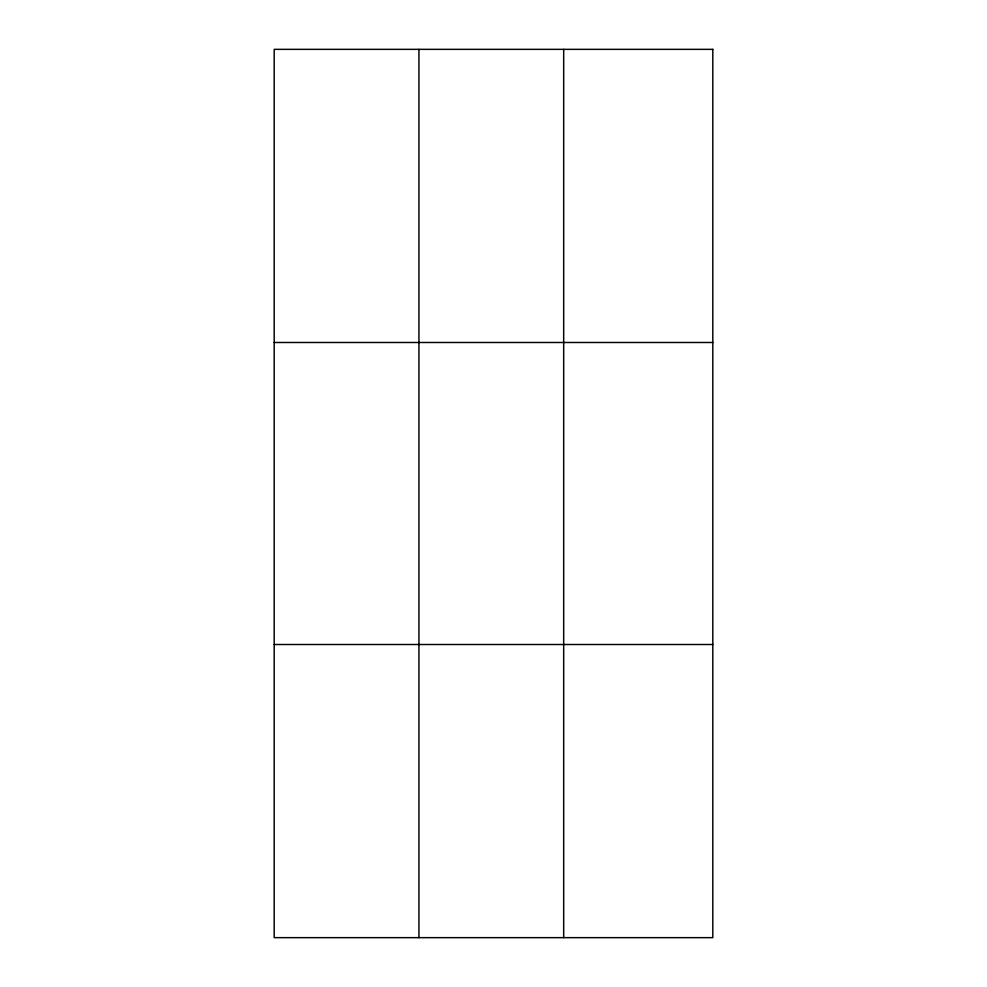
<?xml version="1.0" encoding="UTF-8"?>
<svg xmlns="http://www.w3.org/2000/svg" width="987" height="987" viewBox="0 0 987 987"><rect width="100%" height="100%" fill="white"/><g stroke="black" fill="none" stroke-linecap="round" stroke-linejoin="round"><path stroke-width="1.48" d="M418.932 49.35L418.932 937.65M563.676 49.35L563.676 937.65M274.189 342.489L712.811 342.489M274.189 644.511L712.811 644.511M712.811 49.35L712.811 937.65L274.189 937.65L274.189 49.35L712.811 49.35"/></g></svg>
